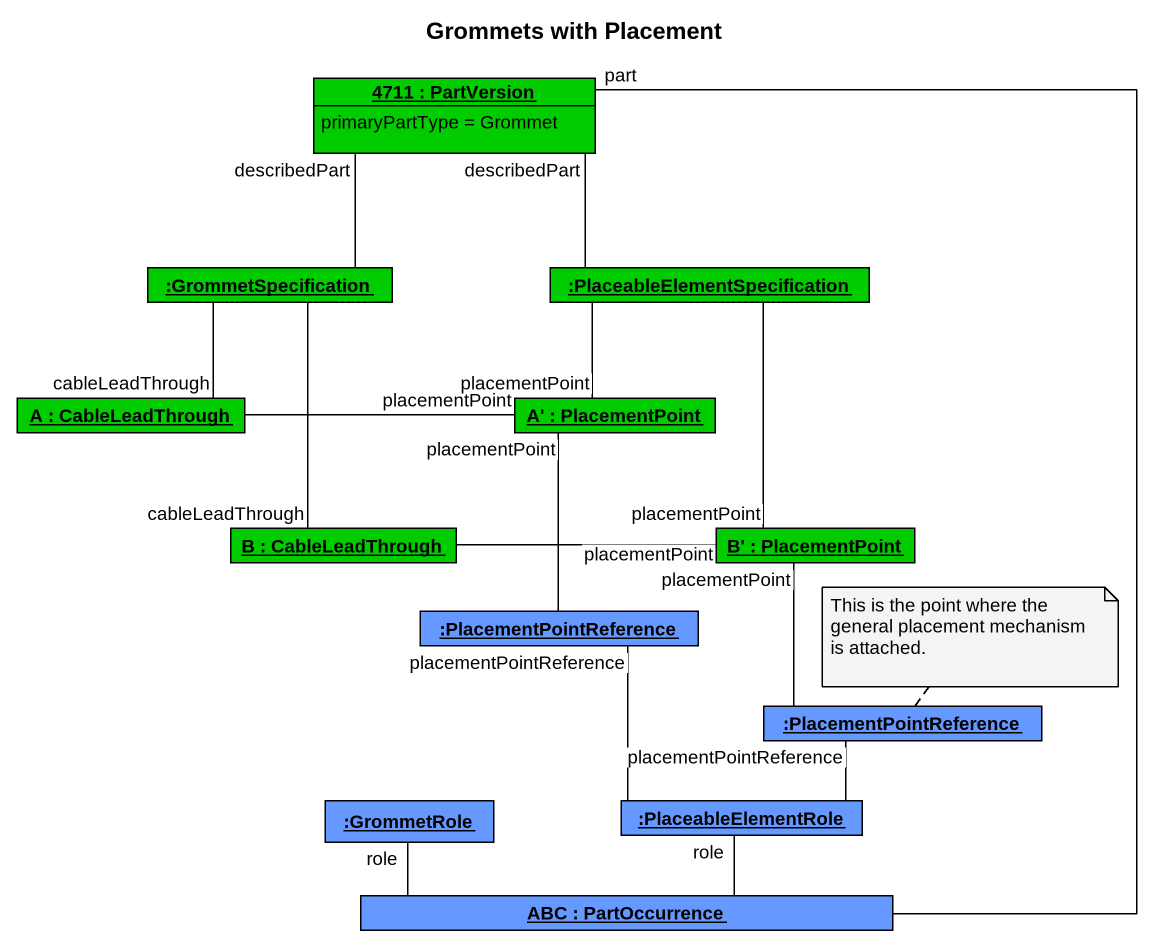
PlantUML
@startuml
title Grommets with Placement
hide circle
hide empty members
object "4711 : PartVersion" as o4711 #00CC00 {
  primaryPartType = Grommet
}
object ":GrommetSpecification" as GrommetSpecification #00CC00
object ":PlaceableElementSpecification" as PlaceableElementSpecificatio #00CC00
object "A : CableLeadThrough" as A #00CC00
object "A' : PlacementPoint" as A_2 #00CC00
object "B : CableLeadThrough" as B #00CC00
object "B' : PlacementPoint" as B_2 #00CC00
object ":PlacementPointReference" as PlacementPointReference #6699FF
object ":PlacementPointReference" as PlacementPointReference_2 #6699FF
object ":GrommetRole" as GrommetRole #6699FF
object ":PlaceableElementRole" as PlaceableElementRole #6699FF
object "ABC : PartOccurrence" as ABC #6699FF
o4711 -- GrommetSpecification : describedPart
o4711 -- PlaceableElementSpecificatio : describedPart
GrommetSpecification -- A : cableLeadThrough
GrommetSpecification -- B : cableLeadThrough
PlaceableElementSpecificatio -- A_2 : placementPoint
PlaceableElementSpecificatio -- B_2 : placementPoint
A_2 -left- A : placementPoint
B -right- B_2 : placementPoint
PlacementPointReference -up- A_2 : placementPoint
PlacementPointReference_2 -up- B_2 : placementPoint
PlaceableElementRole -up- PlacementPointReference : placementPointReference
PlaceableElementRole -right- PlacementPointReference_2 : placementPointReference
ABC -up- o4711 : part
ABC -left- GrommetRole : role
ABC -up- PlaceableElementRole : role
note top of PlacementPointReference_2 : This is the point where the general placement mechanism is attached.
@enduml
